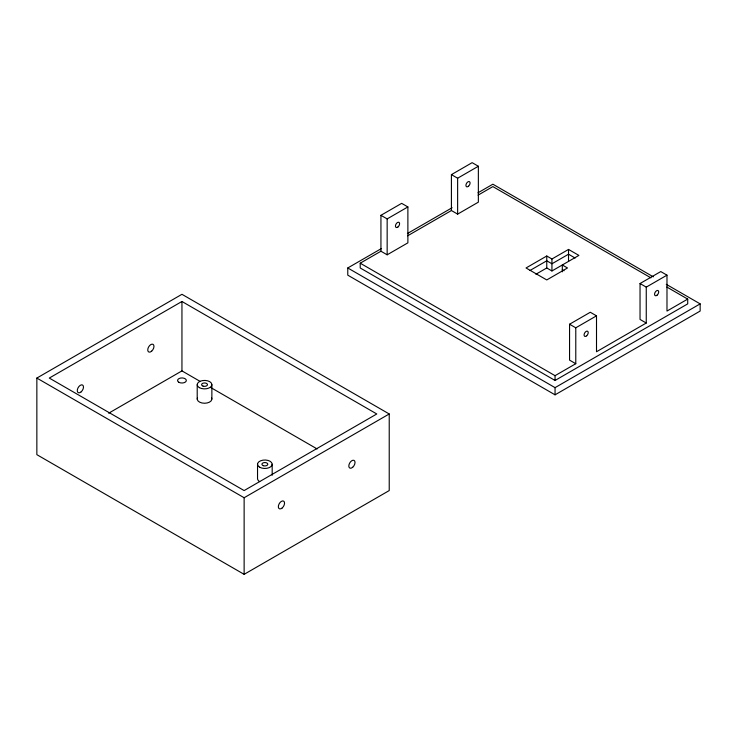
<?xml version="1.0" encoding="UTF-8"?>
<svg xmlns="http://www.w3.org/2000/svg" width="737" height="737" viewBox="0 0 737 737"><rect width="100%" height="100%" fill="white"/><g stroke="black" fill="none" stroke-linecap="round" stroke-linejoin="round"><path stroke-width="1.11" d="M36.85 378.072L181.947 294.303L389.228 413.973L389.228 490.566L244.131 574.335L36.85 454.665L36.85 378.072L244.131 497.742L389.228 413.973M181.947 301.479L49.287 378.072L244.131 490.566L376.791 413.973L181.947 301.479L181.947 370.895L108.689 413.19M380.937 251.225L380.937 215.315L401.665 203.348L407.883 206.94L407.883 242.842L387.155 254.809L380.937 251.225L360.209 263.192L360.209 267.973L555.053 380.467L687.713 303.874L687.713 299.093L666.838 287.034M451.413 210.533L451.413 174.632L472.141 162.665L478.359 166.249L478.359 202.159L457.631 214.126L451.413 210.533L407.635 235.803M380.937 215.315L387.155 218.907L407.883 206.94M451.413 174.632L457.631 178.216L478.359 166.249M666.266 284.316L700.15 303.874L700.15 311.06L555.053 394.829L347.772 275.159L347.772 267.973L381.563 248.47M407.404 233.546L452.122 207.733M477.963 192.808L492.869 184.204L653.314 276.836M478.064 195.148L492.869 186.599L650.928 277.858M535.9 274.247L546.762 267.973L551.939 270.967L578.895 255.407L568.522 249.428L551.939 259L546.762 256.006L526.034 267.973L546.762 279.94L567.49 267.973L562.313 264.979L562.313 271.824M529.986 270.479L546.762 260.797L551.939 263.791L568.522 254.21L575.118 258.024M596.509 315.841L575.781 327.808L575.781 363.709L569.563 360.126L569.563 324.225L590.291 312.258L596.509 315.841L596.509 351.742L646.257 323.027L646.257 287.126L666.985 275.159L666.985 311.06L687.713 299.093M646.257 323.027L640.038 319.434L640.038 283.533L660.767 271.566L666.985 275.159M360.209 263.192L555.053 375.677L575.781 363.709M347.772 267.973L555.053 387.644L700.15 303.874M640.038 283.533L646.257 287.126M562.313 269.77L564.035 270.765M569.563 324.225L575.781 327.808M181.947 370.895L199.838 381.222M210.773 387.542L317.15 448.953M568.522 249.428L568.522 261.395M555.053 375.677L555.053 380.467M555.053 387.644L555.053 394.829M551.939 259L551.939 270.967M546.762 256.006L546.762 267.973M457.631 178.216L457.631 214.126M387.155 218.907L387.155 254.809M272.183 464.236L272.183 475.282M257.535 464.236L257.535 478.599A7.324 4.229 0 0 0 259.682 481.593M244.131 497.742L244.131 574.335M211.869 384.659L211.869 399.021M197.212 384.659L197.212 399.021M211.62 397.925A7.324 4.229 0 0 1 204.536 403.25A7.324 4.229 0 0 1 197.461 397.925M178.833 382.263A4.394 2.543 0 0 0 186.194 381.121A4.394 2.543 0 0 0 180.805 378.017A4.394 2.543 0 0 0 178.833 382.263M199.359 387.644A7.324 4.229 0 0 0 211.62 385.755A7.324 4.229 0 0 0 202.647 380.568A7.324 4.229 0 0 0 199.359 387.644M203.071 386.124A2.93 1.695 0 0 0 207.475 384.659A2.93 1.695 0 0 0 203.071 383.194A2.93 1.695 0 0 0 203.071 386.124M259.682 467.23A7.324 4.229 0 0 0 271.935 465.333A7.324 4.229 0 0 0 262.962 460.155A7.324 4.229 0 0 0 259.682 467.23M263.395 465.701A2.93 1.695 0 0 0 267.789 464.236A2.93 1.695 0 0 0 263.395 462.772A2.93 1.695 0 0 0 263.395 465.701M657.155 295.104A2.93 1.695 -60 0 0 658.086 290.571A2.93 1.695 -60 0 0 654.622 293.639A2.93 1.695 -60 0 0 657.155 295.104M586.68 335.796A2.93 1.695 -60 0 0 587.61 331.254A2.93 1.695 -60 0 0 584.146 334.331A2.93 1.695 -60 0 0 586.68 335.796M468.529 186.203A2.93 1.695 -60 0 0 469.46 181.661A2.93 1.695 -60 0 0 465.996 184.738A2.93 1.695 -60 0 0 468.529 186.203M398.054 226.895A2.93 1.695 -60 0 0 398.984 222.353A2.93 1.695 -60 0 0 395.52 225.43A2.93 1.695 -60 0 0 398.054 226.895M352.691 467.267A4.394 2.543 -60 0 0 354.138 460.441A4.394 2.543 -60 0 0 348.923 465.001A4.394 2.543 -60 0 0 352.691 467.267M282.243 507.931A4.394 2.543 -60 0 0 283.644 501.123A4.394 2.543 -60 0 0 278.439 505.729A4.394 2.543 -60 0 0 282.243 507.931M81.181 391.844A4.394 2.543 -60 0 0 82.581 385.036A4.394 2.543 -60 0 0 77.376 389.652A4.394 2.543 -60 0 0 81.181 391.844M151.656 351.162A4.394 2.543 -60 0 0 153.056 344.345A4.394 2.543 -60 0 0 147.851 348.96A4.394 2.543 -60 0 0 151.656 351.162"/></g></svg>
